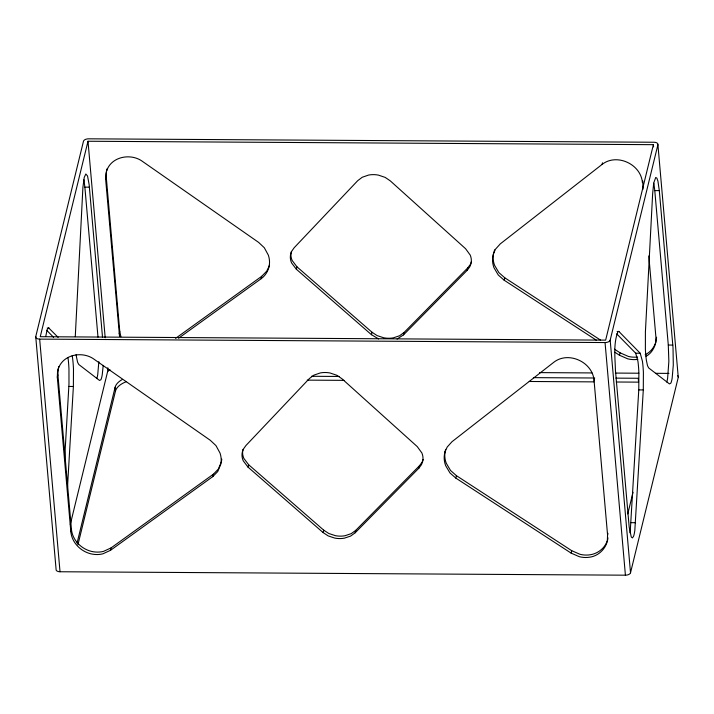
<?xml version="1.0" encoding="UTF-8"?>
<svg xmlns="http://www.w3.org/2000/svg" width="714" height="714" viewBox="0 0 714 714"><rect width="100%" height="100%" fill="white"/><g stroke="black" fill="none" stroke-linecap="round" stroke-linejoin="round"><path stroke-width="1.07" d="M75.273 336.633L82.913 187.291L84.243 177.393L85.841 173.984L87.527 175.983L89.143 184.623L102.513 337.178M98.853 361.659L97.72 374.698A22.063 3.293 -89.7 0 1 96.827 378.581M64.599 459.477L68.981 383.98L68.963 369.147A29.488 4.4 -89.7 0 0 68.017 357.848M67.5 487.162L73.381 386.488L73.488 369.174A29.488 4.4 -89.7 0 0 72.533 357.875L72.194 355.679M629.918 532.796A22.063 3.293 -89.7 0 0 630.292 530.475L638.771 389.915L638.878 372.601A29.488 4.4 -89.7 0 0 637.932 361.311L635.683 353.207L616.691 333.831M643.296 389.942L643.403 372.628A29.488 4.4 -89.7 0 0 642.448 361.338L640.208 353.234L618.94 331.528L618.047 331.376C613.228 343.461 615.093 357.428 615.432 370.245L629.195 527.227L631.301 537.062L632.425 537.919L633.523 536.384A22.063 3.293 -89.7 0 0 634.817 530.502L643.296 389.942L638.771 389.915M103.209 365.381L102.245 374.725A22.063 3.293 -89.7 0 1 100.879 379.75L99.532 380.464L78.763 364.479L77.594 362.248L76.478 356.929A29.488 4.4 -89.7 0 1 76.157 354.501M607.364 540.284L607.569 534.938L594.057 380.473C592.709 362.087 568.389 350.752 553.752 362.31L451.962 441.743L447.196 447.035L445.063 451.775M655.693 342.399L655.898 337.053L648.803 255.933M656.568 337.231C656.139 344.692 652.891 352.555 646.081 356.304M58.129 369.397L57.905 374.796L71.427 529.252C72.444 540.65 82.253 549.985 93.347 551.761A22.063 18.475 13.7 0 0 103.468 551.395L111.089 547.897L213.379 474.194L218.35 469.071L221.385 461.815A29.488 24.695 13.7 0 0 221.751 459.066M106.457 171.512L106.243 176.911L119.756 331.367L120.898 336.722M45.839 335.999L47.169 329.529L48.597 327.815L58.137 337.374M445.652 449.347L444.447 454.416A29.488 24.695 13.7 0 0 445.634 465.608L449.945 472.909L455.827 478.094L571.129 553.118L579.366 556.715A22.063 18.475 13.7 0 0 589.568 557.206C599.296 555.929 607.007 547.558 607.953 537.856M35.736 336.669L83.476 141.22A4.579 2.401 -5 0 1 88.59 138.819L653.979 142.247A4.579 2.401 -5 0 1 657.915 144.701L678.264 377.331L630.524 572.78A4.579 2.401 -5 0 1 625.41 575.181L60.021 571.753A4.579 2.401 -5 0 1 56.085 569.299L35.736 336.669A4.579 2.401 -5 0 0 39.663 339.123L605.053 342.55A4.579 2.401 -5 0 0 610.175 340.159L657.915 144.701M88 141.247L40.261 336.696L605.65 340.132L653.39 144.674L88 141.247L105.199 337.793M58.236 368.977C62.886 354.18 82.931 350.681 94.48 359.526L210.282 440.279L215.985 445.634L220.028 453.06A29.488 24.695 13.7 0 1 220.796 464.243L217.761 471.499L212.781 476.613L110.491 550.324L102.87 553.832A22.063 18.475 13.7 0 1 92.749 554.198C81.655 552.404 71.846 543.077 70.829 531.68L57.316 377.224L57.905 374.796M119.55 336.41L105.654 179.339L106.243 176.911M70.293 524.415L108.01 369.995L107.814 367.772M70.829 531.68L71.427 529.252M119.167 333.795L119.756 331.367M77.05 543.131L115.124 387.247A22.875 12.022 -5 0 1 122.049 379.634M77.915 544.836L115.463 391.129L115.124 387.247M110.491 550.324L111.089 547.897M212.781 476.613L213.379 474.194M178.562 338.222L261.119 278.737L261.708 276.309L266.688 271.195L269.008 266.545M248.017 467.126L243.26 460.842A18.537 15.529 13.7 0 1 242.376 451.855L243.394 449.088L245.893 445.563L309.394 378.545L313.928 375.136L320.265 372.94A22.821 19.117 13.7 0 1 330.082 372.994L336.812 375.269L341.935 378.741L417.244 446.598L421.867 452.944A18.537 15.529 13.7 0 1 422.554 461.922L421.465 464.671L418.886 468.161L355.17 532.769L350.654 536.062L344.416 538.16A22.821 19.117 13.7 0 1 334.821 538.106L328.217 535.919L323.112 532.573L248.017 467.126L248.615 464.698L243.858 458.415A18.537 15.529 13.7 0 1 242.965 449.427M378.616 338.936L371.45 334.688L296.355 269.24L296.944 266.813L292.187 260.53A18.537 15.529 13.7 0 1 291.303 251.542M323.112 532.573L323.71 530.145L248.615 464.698M371.45 334.688L372.039 332.26L296.944 266.813M355.17 532.769L355.768 530.341L419.484 465.733L422.054 462.244L423.143 459.495M397.073 339.043L403.508 334.884L404.097 332.456L467.813 267.848L470.392 264.358L471.481 261.619M418.886 468.161L419.484 465.733M403.508 334.884L467.224 270.276L467.813 267.848M455.827 478.094L456.416 475.667L450.543 470.481L446.232 463.181A29.488 24.695 13.7 0 1 445.045 451.989M596.217 340.105L504.155 280.209L504.753 277.782L498.872 272.596L494.561 265.296A29.488 24.695 13.7 0 1 493.374 254.104M493.392 253.889L495.534 249.15L500.3 243.858L602.081 164.425L602.482 162.81M594.057 380.473L594.45 378.857M642.975 189.264L642.787 180.972M571.129 553.118L571.718 550.69L456.416 475.667M637.897 359.32A22.063 18.475 13.7 0 1 627.704 358.83L619.457 355.233L620.055 352.805L614.477 349.173M607.569 534.938L607.962 533.313M627.758 513.946L633.041 492.294M107.162 168.665L105.868 173.939L105.654 179.339M58.834 366.55L57.531 371.815L57.316 377.224M269.481 264.805C268.589 270.303 265.697 275.488 261.119 278.737M494.606 249.811L492.785 256.531A29.488 24.695 13.7 0 0 493.972 267.723L498.283 275.024L504.155 280.209M655.604 342.782C653.917 347.977 650.052 352.305 645.188 354.769M607.275 540.659C604.901 548.191 597.868 553.618 590.157 554.778A22.063 18.475 13.7 0 1 579.964 554.287L571.718 550.69M106.573 171.092C111.223 156.304 131.26 152.796 142.818 161.641L258.62 242.394L264.314 247.749L268.357 255.175A29.488 24.695 13.7 0 1 269.133 266.358M467.224 270.276L469.794 266.786L470.883 264.046A18.537 15.529 13.7 0 0 470.205 255.059L465.582 248.713L390.272 180.856L385.141 177.384L378.411 175.117A22.821 19.117 13.7 0 0 368.594 175.055L362.257 177.25L357.732 180.66L294.222 247.678L291.731 251.203L290.705 253.97A18.537 15.529 13.7 0 0 291.598 262.957L296.355 269.24M404.097 332.456L399.581 335.75L393.343 337.856A22.821 19.117 13.7 0 1 383.748 337.793L377.144 335.616L372.039 332.26M355.768 530.341L351.243 533.635L345.014 535.732A22.821 19.117 13.7 0 1 335.419 535.678L328.806 533.492L323.71 530.145M175.573 338.374L261.708 276.309M602.081 164.425C616.717 152.867 641.047 164.202 642.386 182.597M83.931 179.758L84.868 187.139L89.393 187.166M653.846 183.221L654.783 190.593L659.308 190.62L673.025 347.772L673.293 365.149L672.16 378.188A22.063 3.293 -89.7 0 1 670.794 383.204L669.437 383.918L648.678 367.933L647.509 365.702L646.393 360.383A29.488 4.4 -89.7 0 1 645.385 349.316L645.402 331.956L652.658 193.476L653.721 182.971L655.755 177.438L656.898 178.188L657.933 181.16L659.308 190.62M47.213 328.065L49.025 328.074M617.128 331.519L618.94 331.528M654.783 190.593L668.295 345.049L672.82 345.076M635.683 353.207L640.208 353.234M108.01 369.995L110.242 370.013M539.579 372.61L591.995 372.931M615.414 373.074L638.834 373.217M655.559 373.315L668.938 373.395M311.384 376.287L339.275 376.457M533.385 377.635L594.735 378.001M615.932 378.134L638.245 378.268L638.584 382.142L616.271 382.008M307.261 380.134L344.077 380.357M529.261 381.481L593.959 381.874M68.856 386.461L73.381 386.488M631.015 522.675L635.54 522.702M620.055 352.805L628.293 356.402A22.063 18.475 13.7 0 0 637.629 357.018M504.753 277.782L600.528 340.105M614.808 352.207L619.457 355.233M46.785 330.377L53.621 337.347M653.39 144.674L653.587 146.888M610.175 340.159L630.524 572.78M605.053 342.55L625.41 575.181M84.868 187.139L97.996 337.151M39.663 339.123L60.021 571.753M668.295 345.049L668.857 361.346L667.635 378.152A22.063 3.293 -89.7 0 1 666.742 382.035M115.463 391.129A22.875 12.022 -5 0 1 126.128 381.758M677.631 375.787A4.579 2.401 -5 0 1 678.264 377.331M107.68 371.53A4.579 2.401 -5 0 1 108.109 371.476"/></g></svg>
